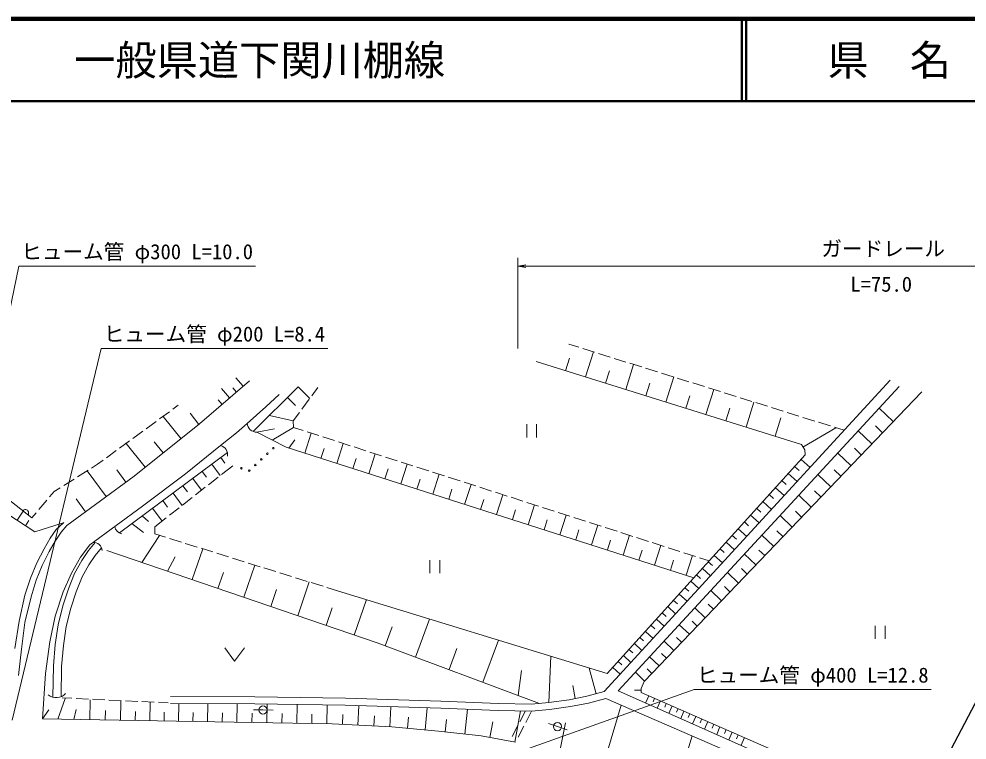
# Model space of a CAD drawing. Units: millimetres, scale not verified. Extents: x 40000 to 680000, y 20000 to 380000.
# Drawn here: x 210031 to 325070, y 292458 to 380000 of the extents above; entities that cross this region are included whole.
import ezdxf
from ezdxf.enums import TextEntityAlignment as Align

# ---------------------------------------------------------------- set-up
doc = ezdxf.new("R2010")
doc.units = ezdxf.units.MM
doc.header["$LTSCALE"] = 1000
for name, color, linetype, lineweight in [('M-BMK-OTRS', 5, 'Continuous', 25), ('M-STR-HTXT', 7, 'Continuous', 13), ('M-TTL', 2, 'Continuous', 140), ('M-TTL-LINE', 7, 'Continuous', 50), ('M-WORK', 1, 'Continuous', 13), ('引出線', 7, 'Continuous', 13)]:
    doc.layers.add(name, color=color, linetype=linetype, lineweight=lineweight)
doc.layers.add('M-TTL-TXT', color=7, linetype='Continuous')
doc.styles.add('ＭＳ ゴシック', font='')
doc.styles.get('ＭＳ ゴシック').set_extended_font_data('MS Gothic')

# ---------------------------------------------------------------- blocks, each defined once
blk = doc.blocks.new('open_arrow')
at = {"color": 0, "linetype": 'Continuous', "lineweight": -2}
blk.add_lwpolyline([(7.5, 1.25), (0, 0), (7.5, -1.25)], dxfattribs=at)

msp = doc.modelspace()

# ---------------------------------------------------------------- linework, layer by layer
at = {"layer": 'M-BMK-OTRS'}
msp.add_line((313645, 273198), (333093, 310365), dxfattribs=at)
at = {"layer": 'M-STR-HTXT'}
for p, q in [((270557, 340000), (270557, 351000)), ((270557, 350000), (358828, 350000))]:
    msp.add_line(p, q, dxfattribs=at)
at = {"layer": 'M-TTL'}
msp.add_line((680000, 380000), (40000, 380000), dxfattribs=at)
at = {"layer": 'M-TTL-LINE'}
for p, q in [((297750, 380000), (297750, 370000)), ((298250, 380000), (298250, 370000)), ((40000, 370000), (680000, 370000))]:
    msp.add_line(p, q, dxfattribs=at)
at = {"layer": 'M-WORK'}
for p, q in [((276763, 340511), (277957, 340138)), ((278435, 339988), (279866, 339541)), ((278777, 336535), (279729, 339583)), ((280343, 339391), (281775, 338943)), ((304978, 328350), (272805, 338400)), ((276338, 337297), (276814, 338821)), ((282252, 338794), (283684, 338346)), ((281214, 335774), (281690, 337297)), ((283651, 335012), (284603, 338059)), ((284161, 338197), (285592, 337749)), ((286070, 337600), (287501, 337152)), ((231957, 330841), (237990, 336069)), ((237234, 335414), (236340, 336445)), ((281027, 298334), (315760, 336147)), ((287978, 337003), (289410, 336555)), ((288522, 333491), (289473, 336535)), ((289887, 336406), (291319, 335958)), ((235584, 333984), (234600, 335119)), ((236409, 334699), (235962, 335215)), ((238456, 329912), (243929, 335338)), ((243922, 335331), (245334, 333935)), ((246306, 335246), (245553, 334229)), ((282741, 298423), (316821, 335378)), ((286087, 334252), (286562, 335774)), ((291796, 335808), (293228, 335361)), ((293390, 331970), (294340, 335013)), ((293705, 335211), (295136, 334763)), ((234676, 333197), (234183, 333764)), ((239969, 332930), (241597, 334405)), ((242635, 334054), (243595, 333085)), ((245255, 333828), (244362, 332622)), ((319565, 334744), (285892, 299571)), ((290956, 332731), (291431, 334252)), ((295614, 334614), (297045, 334166)), ((297522, 334017), (298954, 333569)), ((228706, 332615), (229359, 333093)), ((237709, 330900), (239969, 332930)), ((295822, 331210), (296297, 332731)), ((298254, 330451), (299204, 333491)), ((299431, 333420), (300863, 332972)), ((301340, 332823), (302771, 332375)), ((316107, 331133), (314407, 332760)), ((227092, 331435), (228303, 332320)), ((229701, 329040), (227533, 331757)), ((231874, 330774), (230790, 332133)), ((240427, 331866), (243311, 331204)), ((244064, 332220), (243311, 331204)), ((301791, 329346), (302482, 331557)), ((303249, 332226), (304680, 331778)), ((305157, 331629), (306589, 331181)), ((224000, 324492), (231957, 330841)), ((225477, 330254), (226688, 331140)), ((236407, 329751), (237709, 330900)), ((238910, 329818), (241026, 330257)), ((240774, 328858), (243327, 330406)), ((243311, 331204), (243327, 330406)), ((243327, 330406), (244513, 330026)), ((271641, 330803), (271641, 329203)), ((272841, 329203), (272841, 330803)), ((305164, 328034), (309160, 330376)), ((307066, 331031), (308498, 330584)), ((308975, 330434), (310170, 330061)), ((314805, 329773), (313955, 330586)), ((223863, 329074), (225074, 329959)), ((234492, 328200), (236407, 329751)), ((238910, 329818), (242440, 328000)), ((244710, 327274), (245490, 329712)), ((244989, 329873), (246417, 329414)), ((246893, 329261), (248321, 328803)), ((313503, 328412), (311853, 329991)), ((222249, 327893), (223459, 328778)), ((225353, 325572), (223040, 328472)), ((227527, 327306), (226443, 328665)), ((230221, 324782), (234492, 328200)), ((242440, 328000), (291937, 312169)), ((242760, 327898), (243507, 328909)), ((246657, 326651), (247046, 327868)), ((248604, 326028), (249383, 328462)), ((248797, 328650), (250226, 328192)), ((250702, 328039), (252130, 327580)), ((305377, 327670), (304978, 328350)), ((312240, 327093), (311415, 327882)), ((220634, 326712), (221845, 327598)), ((222217, 317608), (235328, 327353)), ((234515, 326748), (235024, 326062)), ((252491, 324785), (253268, 327215)), ((252606, 327427), (254034, 326969)), ((254510, 326816), (255938, 326357)), ((281410, 300533), (305442, 327095)), ((305442, 327095), (305377, 327670)), ((310976, 325773), (309376, 327305)), ((218841, 325476), (219578, 325940)), ((219578, 325940), (220231, 326417)), ((233417, 325932), (234437, 324560)), ((234592, 324682), (235967, 325762)), ((250548, 325407), (250936, 326622)), ((256371, 323544), (257147, 325969)), ((256414, 326205), (257843, 325746)), ((258319, 325593), (259747, 325135)), ((304145, 325663), (304684, 325175)), ((304925, 326525), (306015, 325538)), ((215838, 318511), (224000, 324492)), ((217149, 324409), (218418, 325209)), ((220609, 322007), (218312, 325142)), ((223003, 323761), (221907, 325258)), ((225022, 320846), (230221, 324782)), ((232271, 325080), (232803, 324364)), ((254431, 324165), (254819, 325377)), ((260223, 324982), (261651, 324523)), ((260245, 322305), (261019, 324726)), ((303365, 324801), (304443, 323826)), ((308525, 323213), (306973, 324699)), ((309751, 324493), (308951, 325259)), ((215457, 323343), (216726, 324143)), ((229928, 323339), (230484, 322590)), ((231125, 324228), (232190, 322796)), ((233019, 323447), (234199, 324373)), ((258308, 322925), (258695, 324135)), ((262127, 324370), (263555, 323912)), ((264032, 323759), (265460, 323301)), ((264111, 321069), (264884, 323485)), ((302595, 323949), (303127, 323467)), ((204766, 322453), (211938, 317720)), ((213752, 321968), (214297, 322613)), ((214297, 322613), (215034, 323077)), ((228731, 322449), (229843, 320952)), ((231446, 322212), (232626, 323138)), ((262178, 321687), (262564, 322895)), ((265936, 323148), (267364, 322689)), ((267840, 322536), (269268, 322078)), ((267971, 319834), (268742, 322247)), ((301063, 322256), (301589, 321780)), ((301824, 323097), (302889, 322134)), ((306147, 320729), (304641, 322171)), ((307336, 321971), (306560, 322714)), ((212461, 320441), (213429, 321586)), ((218101, 320170), (216953, 321737)), ((227480, 321520), (228061, 320738)), ((229873, 320976), (231053, 321903)), ((266041, 320452), (266427, 321658)), ((269744, 321925), (271173, 321466)), ((271649, 321314), (273077, 320855)), ((271823, 318602), (272594, 321010)), ((300301, 321414), (301353, 320462)), ((209798, 319139), (210532, 320246)), ((211593, 319415), (212138, 320059)), ((218632, 316174), (225022, 320846)), ((226230, 320590), (227391, 319027)), ((228300, 319741), (229480, 320668)), ((269897, 319218), (270282, 320422)), ((273553, 320702), (274981, 320244)), ((275457, 320091), (276885, 319632)), ((299549, 320583), (300069, 320112)), ((304994, 319524), (304241, 320245)), ((210812, 318467), (211232, 319100)), ((211938, 317720), (215270, 318783)), ((214555, 318010), (215466, 318861)), ((223729, 318732), (225131, 317635)), ((224979, 319661), (225741, 318972)), ((226532, 318352), (227907, 319432)), ((273746, 317987), (274131, 319189)), ((275669, 317372), (276438, 319776)), ((277361, 319479), (278790, 319021)), ((279266, 318868), (280694, 318409)), ((298053, 318929), (298567, 318465)), ((298797, 319751), (299836, 318811)), ((303840, 318319), (302379, 319718)), ((213814, 316967), (214555, 318010)), ((214412, 316593), (215142, 317709)), ((215142, 317709), (215838, 318511)), ((226532, 317477), (226532, 318352)), ((277589, 316758), (277973, 317958)), ((279508, 316144), (280276, 318544)), ((281170, 318257), (282598, 317798)), ((283074, 317645), (284502, 317187)), ((297310, 318108), (298337, 317179)), ((302721, 317150), (301990, 317849)), ((213087, 315690), (213814, 316967)), ((213706, 315338), (214412, 316593)), ((218483, 315478), (219289, 316428)), ((224922, 314024), (227104, 317299)), ((227828, 317073), (226532, 317477)), ((229738, 316478), (228305, 316924)), ((281424, 315531), (281807, 316729)), ((283341, 314919), (284107, 317314)), ((284978, 317034), (286407, 316575)), ((286883, 316423), (288311, 315964)), ((295841, 316484), (296856, 315566)), ((296575, 317296), (297083, 316837)), ((301602, 315981), (300184, 317338)), ((212180, 313979), (213087, 315690)), ((212858, 313654), (213706, 315338)), ((217502, 314641), (218632, 316174)), ((217646, 314239), (218483, 315478)), ((219281, 314872), (220046, 315774)), ((220710, 315464), (253499, 304258)), ((231647, 315884), (230215, 316330)), ((231045, 311932), (232323, 315673)), ((233557, 315289), (232124, 315735)), ((285253, 314307), (285636, 315502)), ((287166, 313695), (287931, 316086)), ((288787, 315811), (290215, 315353)), ((295115, 315682), (295617, 315228)), ((300516, 314847), (299808, 315525)), ((216391, 312707), (217502, 314641)), ((216786, 312691), (217646, 314239)), ((218499, 313715), (219281, 314872)), ((228052, 312955), (228967, 314680)), ((235466, 314694), (234034, 315140)), ((237376, 314099), (235944, 314545)), ((259886, 314299), (259886, 312699)), ((261086, 312699), (261086, 314299)), ((289075, 313085), (289457, 314278)), ((290691, 315200), (292119, 314741)), ((290985, 312474), (291748, 314860)), ((292595, 314588), (293781, 314208)), ((293672, 314087), (294168, 313639)), ((294389, 314880), (295392, 313973)), ((299431, 313713), (298055, 315029)), ((211440, 312128), (212180, 313979)), ((212120, 311876), (212858, 313654)), ((217693, 312265), (218499, 313715)), ((237305, 309792), (238642, 313705)), ((239285, 313505), (237853, 313951)), ((241195, 312910), (239763, 313356)), ((292955, 313295), (293946, 312398)), ((298377, 312613), (297690, 313271)), ((210763, 310035), (211440, 312128)), ((211501, 309837), (212120, 311876)), ((215415, 310448), (216391, 312707)), ((216051, 310799), (216786, 312691)), ((216992, 310460), (217693, 312265)), ((234175, 310862), (234843, 312818)), ((243104, 312315), (241672, 312761)), ((245014, 311720), (243582, 312167)), ((292247, 312512), (292736, 312069)), ((297324, 311512), (295990, 312790)), ((215363, 308735), (216051, 310799)), ((240578, 308674), (241278, 310720)), ((243852, 307555), (245250, 311647)), ((246923, 311126), (245491, 311572)), ((248697, 310573), (247401, 310977)), ((290838, 310955), (291322, 310517)), ((291538, 311728), (292517, 310843)), ((295281, 309378), (293986, 310617)), ((296302, 310445), (295635, 311084)), ((210040, 306885), (210763, 310035)), ((210761, 306745), (211501, 309837)), ((214438, 307479), (215415, 310448)), ((216324, 308455), (216992, 310460)), ((281410, 300533), (248697, 310573)), ((250722, 305207), (252190, 309501)), ((290138, 310181), (291105, 309306)), ((214790, 306447), (215363, 308735)), ((215771, 306250), (216324, 308455)), ((247287, 306381), (248021, 308528)), ((288755, 308652), (289710, 307787)), ((289446, 309416), (289924, 308984)), ((293298, 307307), (292042, 308509)), ((294289, 308342), (293642, 308962)), ((213768, 304377), (214438, 307479)), ((288071, 307896), (288543, 307469)), ((209536, 303586), (210040, 306885)), ((210330, 303482), (210761, 306745)), ((214425, 304049), (214790, 306447)), ((215418, 303932), (215771, 306250)), ((254446, 303905), (255307, 306215)), ((258141, 302526), (259865, 307146)), ((286712, 306394), (287179, 305972)), ((287388, 307141), (288332, 306286)), ((291374, 305297), (290156, 306464)), ((292336, 306302), (291708, 306903)), ((313924, 306343), (313924, 304743)), ((315124, 304743), (315124, 306343)), ((285370, 304910), (285830, 304493)), ((286037, 305648), (286970, 304804)), ((290441, 304323), (289832, 304906)), ((213251, 300528), (213768, 304377)), ((214206, 301454), (214425, 304049)), ((215205, 301402), (215418, 303932)), ((253499, 304258), (273197, 296909)), ((266308, 299479), (268213, 304584)), ((284702, 304173), (285624, 303339)), ((289508, 303348), (288326, 304480)), ((209980, 300304), (210330, 303482)), ((235003, 303651), (236203, 302051)), ((236203, 302051), (237403, 303651)), ((262225, 301003), (263177, 303555)), ((274320, 296998), (274567, 302633)), ((283383, 302715), (284294, 301891)), ((284043, 303444), (284498, 303032)), ((287698, 301457), (286551, 302555)), ((288603, 302403), (288012, 302968)), ((214136, 297661), (214206, 301454)), ((215138, 297719), (215205, 301402)), ((282732, 301995), (283182, 301588)), ((212876, 295020), (213251, 300528)), ((270594, 297880), (270998, 300886)), ((280061, 298076), (279227, 301203)), ((282080, 301275), (282981, 300461)), ((285942, 299623), (284829, 300687)), ((286820, 300540), (286247, 301089)), ((285892, 299571), (285515, 298707)), ((277539, 297497), (277221, 299084)), ((278942, 297778), (281027, 298334)), ((318544, 282562), (282741, 298423)), ((285523, 298533), (284725, 298505)), ((285515, 298707), (285536, 298235)), ((285536, 298235), (319070, 283567)), ((214747, 294988), (215630, 297501)), ((215270, 297585), (216457, 297529)), ((216956, 297506), (218455, 297436)), ((218646, 294922), (218688, 297359)), ((218954, 297413), (220453, 297343)), ((220952, 297319), (222450, 297249)), ((222369, 294859), (222408, 297185)), ((222950, 297226), (224448, 297156)), ((224948, 297132), (226446, 297062)), ((225923, 294798), (225961, 297020)), ((226945, 297039), (228132, 296984)), ((228406, 296905), (238661, 296848)), ((228411, 297755), (238670, 297698)), ((229380, 294739), (229416, 296900)), ((232901, 294679), (232938, 296880)), ((236487, 294618), (236525, 296860)), ((238661, 296848), (249614, 296684)), ((238670, 297698), (249634, 297534)), ((240115, 294558), (240151, 296826)), ((249634, 297534), (261230, 297158)), ((261230, 297158), (268213, 296900)), ((268213, 296900), (272214, 296831)), ((272214, 296831), (274320, 296998)), ((274320, 296998), (276803, 297350)), ((276803, 297350), (278942, 297778)), ((276946, 296512), (279135, 296950)), ((279135, 296950), (281246, 297513)), ((281246, 297513), (318012, 281544)), ((286452, 297834), (286066, 296951)), ((287159, 297525), (286966, 297083)), ((287865, 297216), (287476, 296326)), ((288577, 296904), (288383, 296459)), ((212876, 295020), (213636, 296142)), ((216697, 294955), (216990, 296165)), ((220508, 294890), (220527, 296054)), ((224146, 294828), (224165, 295939)), ((227651, 294769), (227670, 295849)), ((231140, 294709), (231159, 295810)), ((234694, 294649), (234713, 295770)), ((238301, 294588), (238320, 295721)), ((239635, 296110), (238485, 296110)), ((239635, 296110), (240875, 296105)), ((241932, 294529), (241950, 295665)), ((243748, 294500), (243785, 296771)), ((247388, 294442), (247424, 296717)), ((249614, 296684), (261201, 296309)), ((251157, 294274), (251276, 296630)), ((255038, 294079), (255160, 296504)), ((259321, 293685), (259574, 296361)), ((261201, 296309), (268190, 296051)), ((264131, 293184), (264460, 296188)), ((268190, 296051), (272240, 295980)), ((270211, 292217), (270904, 296003)), ((270809, 294659), (271500, 295993)), ((271523, 294596), (272240, 295980)), ((272240, 295980), (274413, 296152)), ((274413, 296152), (276946, 296512)), ((281135, 290026), (283104, 296706)), ((289289, 296593), (288897, 295696)), ((290007, 296279), (289811, 295831)), ((290724, 295965), (290329, 295062)), ((238463, 294585), (212876, 295020)), ((248038, 294432), (238463, 294585)), ((245568, 294471), (245586, 295609)), ((249273, 294369), (249332, 295547)), ((253098, 294177), (253159, 295389)), ((257180, 293887), (257306, 295225)), ((261728, 293446), (261892, 294949)), ((267181, 292772), (267528, 294665)), ((275673, 291123), (276358, 294537)), ((291447, 295649), (291249, 295198)), ((292170, 295333), (291772, 294423)), ((292898, 295015), (292699, 294559)), ((293626, 294696), (293225, 293779)), ((255258, 294068), (248038, 294432)), ((260945, 293532), (255258, 294068)), ((266116, 292967), (260945, 293532)), ((269889, 292883), (270579, 294215)), ((270603, 292820), (271293, 294152)), ((275375, 294091), (274287, 294464)), ((275375, 294091), (276547, 293684)), ((294360, 294375), (294159, 293917)), ((295094, 294054), (294690, 293130)), ((295833, 293731), (295631, 293269)), ((296572, 293408), (296165, 292476)), ((270300, 292201), (266116, 292967)), ((290057, 287396), (291701, 292972)), ((297317, 293082), (297114, 292616)), ((298062, 292756), (297652, 291818))]:
    msp.add_line(p, q, dxfattribs=at)
msp.add_lwpolyline([(211593, 319415), (203378, 325849), (196713, 331537), (196943, 338891)], dxfattribs=at)
for centre, radius in [((240900, 327892), 100), ((240169, 327209), 100), ((238708, 325844), 100), ((239439, 326527), 100), ((237020, 325446), 100), ((237977, 325161), 100), ((239635, 296110), 500), ((275375, 294091), 500)]:
    msp.add_circle(centre, radius, dxfattribs=at)
for centre, radius, start, end in [((238926, 331044), 1226, 186.72651, 269.22885), ((234245, 327120), 1108, 349.16103, 77.1415), ((210806, 320032), 400, 321.93136, 141.93136), ((222724, 318565), 1083, 189.55693, 258.40615), ((219069, 315408), 1043, 2.85412, 93.27767), ((214551, 299184), 1578, 231.99418, 316.45782)]:
    msp.add_arc(centre, radius, start, end, dxfattribs=at)
at = {"layer": '引出線'}
for points in [[(198665, 294886), (210000, 350000), (238750, 350000)], [(209207, 294888), (220000, 340000), (247500, 340000)], [(268921, 290397), (291974, 298594), (320724, 298594)]]:
    msp.add_lwpolyline(points, dxfattribs=at)

# ---------------------------------------------------------------- block references
at = {"layer": 'M-STR-HTXT', "xscale": 133, "yscale": 133}
msp.add_blockref('open_arrow', (270557, 350000), dxfattribs=at)

# ---------------------------------------------------------------- texts
at = {"layer": 'M-STR-HTXT', "style": 'ＭＳ ゴシック'}
msp.add_text('ガードレール', height=1833, dxfattribs=at).set_placement((314895, 352116), align=Align.MIDDLE_CENTER)
msp.add_text('L=75.0', height=1833, dxfattribs=at).set_placement((314658, 346337), align=Align.BOTTOM_CENTER)
at = {"layer": 'M-TTL-TXT', "style": 'ＭＳ ゴシック'}
msp.add_text('一般県道下関川棚線', height=3666, dxfattribs=at).set_placement((216734, 375000), align=Align.MIDDLE_LEFT)
msp.add_text('県\u3000名', height=3666, dxfattribs=at).set_placement((315625, 375000), align=Align.MIDDLE_CENTER)
at = {"layer": '引出線', "style": 'ＭＳ ゴシック'}
for s, p in [('ヒューム管 φ300 L=10.0', (224375, 351750)), ('ヒューム管 φ200 L=8.4', (233750, 341750)), ('ヒューム管 φ400 L=12.8', (306349, 300344))]:
    msp.add_text(s, height=1833, dxfattribs=at).set_placement(p, align=Align.MIDDLE_CENTER)

doc.saveas('drawing.dxf')
